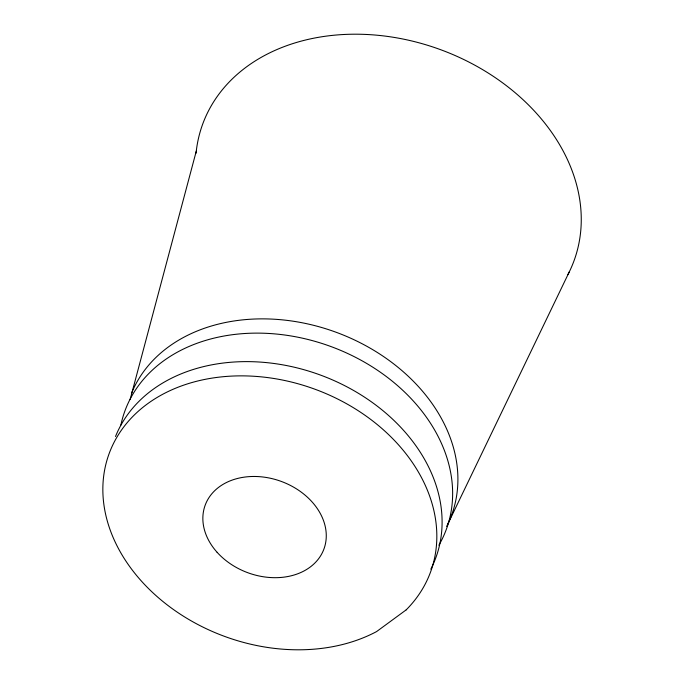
<?xml version="1.0" encoding="UTF-8"?>
<svg xmlns="http://www.w3.org/2000/svg" width="684" height="684" viewBox="0 0 684 684"><rect width="100%" height="100%" fill="white"/><g stroke="black" fill="none" stroke-linecap="round" stroke-linejoin="round"><path stroke-width="1.03" d="M130.122 399.524L196.274 151.181M447.575 524.543L569.319 271.796M120.871 425.072A171.265 131.584 20.3 0 1 332.757 347.224A171.265 131.584 20.3 0 1 438.871 545.234M131.704 392.804A171.265 131.584 20.3 0 1 346.275 336.28A171.265 131.584 20.3 0 1 446.643 526.398M115.502 436.52A171.265 131.584 20.3 0 1 329.842 378.765A171.265 131.584 20.3 0 1 430.834 569.148M196.052 153.216A197.838 152.002 20.3 0 1 431.655 46.58A197.838 152.002 20.3 0 1 567.917 274.583M406.185 609.871L376.585 631.58A171.265 131.584 20.3 0 1 108.337 524.508A171.265 131.584 20.3 0 1 299.592 384.211A171.265 131.584 20.3 0 1 406.185 609.871M217.11 552.304A63.296 48.624 20.3 0 0 322.455 552.475A63.296 48.624 20.3 0 0 254.132 476.466A63.296 48.624 20.3 0 0 217.11 552.304"/></g></svg>
